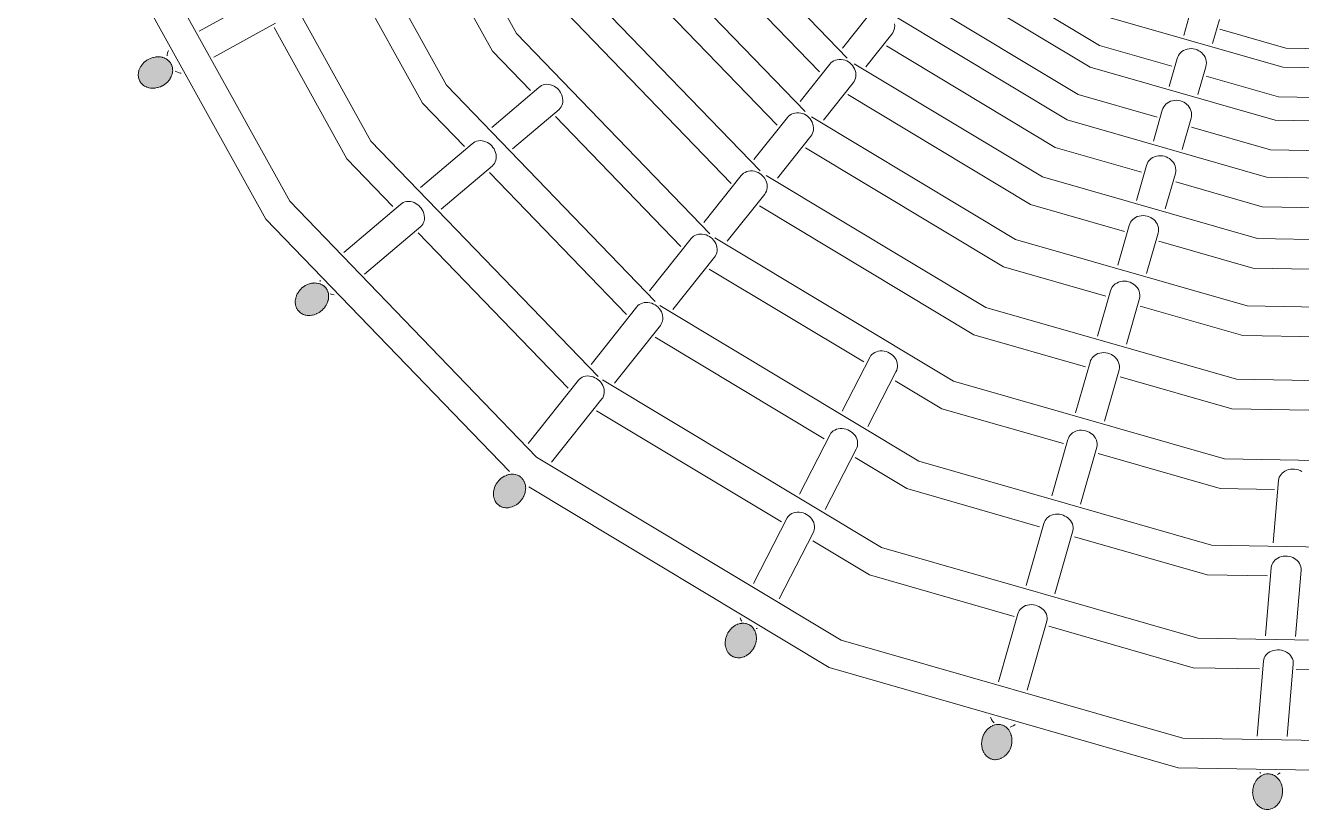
# Model space of a CAD drawing. Header units: millimetres. Extents: x -100577 to 287200, y -212120 to 238461.
# Drawn here: x 57379 to 58146, y 46513 to 46985 of the extents above; entities that cross this region are included whole.
import ezdxf

# ---------------------------------------------------------------- set-up
doc = ezdxf.new("R2010")
doc.units = ezdxf.units.MM
doc.layers.add('02_切断（家具）', color=8, linetype='Continuous', lineweight=18)
doc.layers.add('11_見えがかり（家具）', color=8, linetype='Continuous', lineweight=9)

msp = doc.modelspace()

# ---------------------------------------------------------------- hatches: boundary and pattern name
at = {"layer": '02_切断（家具）'}
for points in [[(57463.58, 46964.59), (57464.3, 46964.09), (57464.5, 46963.95), (57465.14, 46963.37), (57465.32, 46963.21), (57465.88, 46962.51), (57466.04, 46962.33), (57466.5, 46961.53), (57466.63, 46961.32), (57466.98, 46960.43), (57467.07, 46960.19), (57467.28, 46959.24), (57467.34, 46958.98), (57467.4, 46957.98), (57467.42, 46957.7), (57467.32, 46956.69), (57467.29, 46956.41), (57467.05, 46955.41), (57466.98, 46955.12), (57466.61, 46954.17), (57466.49, 46953.88), (57466.01, 46953), (57465.86, 46952.72), (57465.28, 46951.92), (57465.1, 46951.66), (57464.46, 46950.95), (57464.26, 46950.72), (57463.55, 46950.08), (57463.31, 46949.86), (57462.5, 46949.27), (57462.22, 46949.06), (57461.33, 46948.55), (57461.01, 46948.36), (57460.05, 46947.94), (57459.7, 46947.78), (57458.69, 46947.47), (57458.31, 46947.36), (57457.28, 46947.17), (57456.88, 46947.09), (57455.87, 46947.03), (57455.46, 46947.01), (57454.49, 46947.08), (57454.08, 46947.1), (57453.17, 46947.29), (57452.78, 46947.37), (57451.95, 46947.65), (57451.59, 46947.78), (57450.85, 46948.15), (57450.53, 46948.31), (57449.89, 46948.75), (57449.61, 46948.95), (57449.05, 46949.46), (57448.79, 46949.69), (57448.3, 46950.3), (57448.07, 46950.57), (57447.66, 46951.27), (57447.48, 46951.58), (57447.17, 46952.36), (57447.04, 46952.71), (57446.85, 46953.55), (57446.77, 46953.92), (57446.72, 46954.8), (57446.7, 46955.2), (57446.78, 46956.1), (57446.82, 46956.49), (57447.04, 46957.39), (57447.13, 46957.78), (57447.47, 46958.65), (57447.62, 46959.02), (57448.07, 46959.84), (57448.25, 46960.17), (57448.79, 46960.93), (57449.01, 46961.23), (57449.62, 46961.91), (57449.85, 46962.18), (57450.54, 46962.8), (57450.8, 46963.04), (57451.6, 46963.62), (57451.89, 46963.84), (57452.78, 46964.35), (57453.1, 46964.54), (57454.08, 46964.97), (57454.42, 46965.12), (57455.46, 46965.44), (57455.8, 46965.54), (57456.88, 46965.74), (57457.23, 46965.81), (57458.31, 46965.87), (57458.65, 46965.89), (57459.71, 46965.82), (57460.03, 46965.79), (57461.04, 46965.59), (57461.33, 46965.53), (57462.26, 46965.21), (57462.52, 46965.12), (57463.35, 46964.7)], [(57557.39, 46828.76), (57558.1, 46828.27), (57558.29, 46828.14), (57558.92, 46827.56), (57559.09, 46827.4), (57559.66, 46826.71), (57559.81, 46826.52), (57560.27, 46825.72), (57560.4, 46825.51), (57560.75, 46824.61), (57560.85, 46824.37), (57561.06, 46823.4), (57561.12, 46823.13), (57561.19, 46822.11), (57561.21, 46821.82), (57561.14, 46820.78), (57561.11, 46820.48), (57560.89, 46819.46), (57560.83, 46819.15), (57560.48, 46818.17), (57560.37, 46817.86), (57559.92, 46816.94), (57559.77, 46816.65), (57559.23, 46815.81), (57559.05, 46815.53), (57558.45, 46814.78), (57558.24, 46814.53), (57557.57, 46813.85), (57557.33, 46813.61), (57556.57, 46812.98), (57556.29, 46812.75), (57555.44, 46812.2), (57555.12, 46811.99), (57554.2, 46811.53), (57553.85, 46811.35), (57552.89, 46811), (57552.51, 46810.86), (57551.53, 46810.63), (57551.13, 46810.54), (57550.15, 46810.44), (57549.74, 46810.4), (57548.8, 46810.44), (57548.4, 46810.45), (57547.52, 46810.61), (57547.14, 46810.67), (57546.33, 46810.94), (57545.97, 46811.05), (57545.25, 46811.41), (57544.93, 46811.57), (57544.31, 46811.99), (57544.03, 46812.19), (57543.48, 46812.69), (57543.23, 46812.92), (57542.74, 46813.53), (57542.51, 46813.8), (57542.11, 46814.5), (57541.92, 46814.82), (57541.61, 46815.61), (57541.47, 46815.96), (57541.28, 46816.82), (57541.2, 46817.2), (57541.13, 46818.11), (57541.11, 46818.51), (57541.18, 46819.44), (57541.21, 46819.85), (57541.41, 46820.78), (57541.49, 46821.18), (57541.82, 46822.09), (57541.95, 46822.47), (57542.38, 46823.34), (57542.55, 46823.68), (57543.07, 46824.49), (57543.27, 46824.8), (57543.86, 46825.53), (57544.08, 46825.8), (57544.74, 46826.47), (57544.99, 46826.72), (57545.76, 46827.35), (57546.03, 46827.57), (57546.9, 46828.14), (57547.2, 46828.34), (57548.16, 46828.82), (57548.47, 46828.98), (57549.49, 46829.35), (57549.81, 46829.47), (57550.87, 46829.71), (57551.2, 46829.79), (57552.26, 46829.89), (57552.58, 46829.92), (57553.62, 46829.89), (57553.92, 46829.88), (57554.91, 46829.7), (57555.19, 46829.65), (57556.1, 46829.36), (57556.35, 46829.27), (57557.17, 46828.87)], [(57675.84, 46713.88), (57676.54, 46713.4), (57676.73, 46713.26), (57677.36, 46712.69), (57677.53, 46712.53), (57678.1, 46711.83), (57678.25, 46711.64), (57678.73, 46710.83), (57678.86, 46710.61), (57679.22, 46709.7), (57679.32, 46709.45), (57679.56, 46708.46), (57679.63, 46708.18), (57679.73, 46707.14), (57679.76, 46706.84), (57679.71, 46705.78), (57679.7, 46705.46), (57679.52, 46704.41), (57679.46, 46704.08), (57679.15, 46703.07), (57679.06, 46702.74), (57678.65, 46701.79), (57678.51, 46701.47), (57678.01, 46700.6), (57677.84, 46700.31), (57677.29, 46699.53), (57677.09, 46699.25), (57676.46, 46698.54), (57676.23, 46698.28), (57675.51, 46697.62), (57675.24, 46697.37), (57674.44, 46696.78), (57674.13, 46696.55), (57673.26, 46696.05), (57672.92, 46695.86), (57672, 46695.47), (57671.63, 46695.31), (57670.69, 46695.06), (57670.3, 46694.95), (57669.36, 46694.82), (57668.96, 46694.77), (57668.05, 46694.78), (57667.66, 46694.78), (57666.8, 46694.91), (57666.42, 46694.97), (57665.63, 46695.22), (57665.28, 46695.33), (57664.57, 46695.68), (57664.25, 46695.83), (57663.64, 46696.26), (57663.36, 46696.45), (57662.81, 46696.95), (57662.56, 46697.18), (57662.06, 46697.79), (57661.84, 46698.07), (57661.42, 46698.78), (57661.23, 46699.1), (57660.91, 46699.9), (57660.77, 46700.26), (57660.55, 46701.14), (57660.46, 46701.53), (57660.37, 46702.47), (57660.34, 46702.87), (57660.38, 46703.85), (57660.39, 46704.25), (57660.56, 46705.23), (57660.63, 46705.63), (57660.92, 46706.59), (57661.03, 46706.97), (57661.43, 46707.89), (57661.58, 46708.24), (57662.07, 46709.09), (57662.25, 46709.41), (57662.8, 46710.18), (57663, 46710.46), (57663.64, 46711.18), (57663.86, 46711.43), (57664.6, 46712.11), (57664.85, 46712.34), (57665.69, 46712.96), (57665.96, 46713.16), (57666.88, 46713.69), (57667.17, 46713.85), (57668.16, 46714.27), (57668.46, 46714.4), (57669.49, 46714.68), (57669.79, 46714.76), (57670.83, 46714.9), (57671.13, 46714.94), (57672.15, 46714.93), (57672.44, 46714.93), (57673.4, 46714.78), (57673.67, 46714.74), (57674.57, 46714.45), (57674.81, 46714.38), (57675.62, 46713.98)], [(57814.41, 46624.32), (57815.12, 46623.83), (57815.31, 46623.7), (57815.94, 46623.12), (57816.12, 46622.96), (57816.69, 46622.26), (57816.85, 46622.06), (57817.35, 46621.24), (57817.48, 46621.01), (57817.87, 46620.09), (57817.99, 46619.83), (57818.26, 46618.83), (57818.33, 46618.53), (57818.47, 46617.48), (57818.51, 46617.16), (57818.51, 46616.08), (57818.51, 46615.74), (57818.38, 46614.66), (57818.34, 46614.32), (57818.08, 46613.28), (57818, 46612.94), (57817.64, 46611.96), (57817.52, 46611.63), (57817.07, 46610.73), (57816.92, 46610.41), (57816.41, 46609.62), (57816.23, 46609.32), (57815.65, 46608.59), (57815.43, 46608.31), (57814.77, 46607.62), (57814.51, 46607.36), (57813.76, 46606.74), (57813.46, 46606.5), (57812.64, 46605.98), (57812.3, 46605.76), (57811.44, 46605.36), (57811.07, 46605.19), (57810.18, 46604.91), (57809.79, 46604.79), (57808.89, 46604.64), (57808.5, 46604.58), (57807.62, 46604.58), (57807.23, 46604.57), (57806.39, 46604.7), (57806.01, 46604.75), (57805.24, 46604.99), (57804.89, 46605.1), (57804.19, 46605.44), (57803.87, 46605.6), (57803.25, 46606.02), (57802.97, 46606.21), (57802.42, 46606.72), (57802.17, 46606.95), (57801.66, 46607.57), (57801.43, 46607.85), (57800.99, 46608.58), (57800.8, 46608.9), (57800.45, 46609.73), (57800.3, 46610.08), (57800.05, 46610.99), (57799.95, 46611.38), (57799.82, 46612.35), (57799.77, 46612.76), (57799.77, 46613.77), (57799.77, 46614.17), (57799.9, 46615.2), (57799.95, 46615.59), (57800.19, 46616.6), (57800.29, 46616.98), (57800.64, 46617.93), (57800.77, 46618.29), (57801.21, 46619.18), (57801.37, 46619.5), (57801.88, 46620.31), (57802.06, 46620.59), (57802.65, 46621.35), (57802.85, 46621.6), (57803.55, 46622.32), (57803.78, 46622.55), (57804.58, 46623.21), (57804.83, 46623.41), (57805.71, 46623.98), (57805.98, 46624.15), (57806.93, 46624.59), (57807.21, 46624.73), (57808.21, 46625.03), (57808.49, 46625.12), (57809.5, 46625.28), (57809.79, 46625.33), (57810.78, 46625.34), (57811.06, 46625.34), (57812.01, 46625.2), (57812.27, 46625.16), (57813.15, 46624.89), (57813.39, 46624.81), (57814.19, 46624.42)], [(57967.83, 46563.49), (57968.54, 46563), (57968.74, 46562.87), (57969.38, 46562.28), (57969.56, 46562.11), (57970.16, 46561.4), (57970.33, 46561.2), (57970.84, 46560.37), (57970.99, 46560.13), (57971.42, 46559.2), (57971.54, 46558.92), (57971.85, 46557.91), (57971.94, 46557.6), (57972.12, 46556.53), (57972.18, 46556.19), (57972.23, 46555.1), (57972.25, 46554.75), (57972.17, 46553.66), (57972.14, 46553.3), (57971.94, 46552.25), (57971.87, 46551.89), (57971.57, 46550.9), (57971.46, 46550.55), (57971.08, 46549.65), (57970.93, 46549.31), (57970.48, 46548.5), (57970.31, 46548.19), (57969.78, 46547.45), (57969.58, 46547.16), (57968.96, 46546.46), (57968.71, 46546.18), (57968.02, 46545.56), (57967.73, 46545.3), (57966.96, 46544.77), (57966.63, 46544.55), (57965.81, 46544.13), (57965.45, 46543.96), (57964.59, 46543.67), (57964.21, 46543.54), (57963.34, 46543.4), (57962.96, 46543.33), (57962.1, 46543.32), (57961.71, 46543.32), (57960.89, 46543.44), (57960.52, 46543.49), (57959.75, 46543.74), (57959.4, 46543.85), (57958.7, 46544.19), (57958.38, 46544.35), (57957.75, 46544.78), (57957.47, 46544.98), (57956.9, 46545.5), (57956.64, 46545.73), (57956.11, 46546.37), (57955.88, 46546.64), (57955.42, 46547.39), (57955.21, 46547.71), (57954.83, 46548.56), (57954.67, 46548.92), (57954.38, 46549.86), (57954.27, 46550.24), (57954.1, 46551.25), (57954.03, 46551.65), (57953.98, 46552.69), (57953.96, 46553.09), (57954.04, 46554.15), (57954.07, 46554.54), (57954.26, 46555.58), (57954.33, 46555.95), (57954.64, 46556.95), (57954.74, 46557.29), (57955.14, 46558.22), (57955.28, 46558.53), (57955.75, 46559.37), (57955.9, 46559.65), (57956.45, 46560.43), (57956.63, 46560.68), (57957.29, 46561.43), (57957.49, 46561.66), (57958.25, 46562.34), (57958.48, 46562.54), (57959.33, 46563.12), (57959.58, 46563.29), (57960.49, 46563.75), (57960.76, 46563.89), (57961.72, 46564.21), (57961.99, 46564.3), (57962.98, 46564.46), (57963.25, 46564.51), (57964.23, 46564.52), (57964.5, 46564.52), (57965.44, 46564.38), (57965.69, 46564.35), (57966.57, 46564.07), (57966.81, 46563.99), (57967.61, 46563.6)], [(58130.24, 46533.72), (58130.97, 46533.21), (58131.17, 46533.07), (58131.83, 46532.47), (58132.02, 46532.3), (58132.64, 46531.58), (58132.82, 46531.37), (58133.37, 46530.53), (58133.53, 46530.28), (58133.99, 46529.34), (58134.13, 46529.05), (58134.48, 46528.03), (58134.59, 46527.71), (58134.81, 46526.64), (58134.89, 46526.29), (58134.99, 46525.19), (58135.02, 46524.82), (58134.99, 46523.74), (58134.98, 46523.36), (58134.84, 46522.31), (58134.79, 46521.93), (58134.54, 46520.95), (58134.44, 46520.58), (58134.11, 46519.69), (58133.97, 46519.34), (58133.57, 46518.53), (58133.41, 46518.21), (58132.93, 46517.48), (58132.73, 46517.18), (58132.16, 46516.49), (58131.93, 46516.2), (58131.27, 46515.58), (58130.99, 46515.32), (58130.26, 46514.8), (58129.94, 46514.57), (58129.15, 46514.17), (58128.8, 46513.99), (58127.97, 46513.71), (58127.6, 46513.59), (58126.75, 46513.45), (58126.36, 46513.38), (58125.52, 46513.39), (58125.13, 46513.39), (58124.31, 46513.52), (58123.94, 46513.58), (58123.17, 46513.84), (58122.82, 46513.95), (58122.1, 46514.31), (58121.79, 46514.47), (58121.14, 46514.92), (58120.86, 46515.11), (58120.26, 46515.65), (58120.01, 46515.89), (58119.45, 46516.54), (58119.21, 46516.82), (58118.71, 46517.59), (58118.5, 46517.91), (58118.08, 46518.78), (58117.9, 46519.14), (58117.57, 46520.1), (58117.44, 46520.48), (58117.23, 46521.51), (58117.14, 46521.9), (58117.04, 46522.97), (58117.01, 46523.37), (58117.04, 46524.44), (58117.05, 46524.83), (58117.19, 46525.89), (58117.24, 46526.26), (58117.5, 46527.27), (58117.59, 46527.6), (58117.94, 46528.54), (58118.06, 46528.85), (58118.49, 46529.7), (58118.62, 46529.97), (58119.14, 46530.77), (58119.3, 46531.01), (58119.92, 46531.76), (58120.11, 46531.99), (58120.83, 46532.67), (58121.04, 46532.87), (58121.86, 46533.45), (58122.09, 46533.61), (58122.98, 46534.07), (58123.23, 46534.2), (58124.17, 46534.52), (58124.43, 46534.6), (58125.4, 46534.76), (58125.67, 46534.8), (58126.64, 46534.8), (58126.9, 46534.8), (58127.83, 46534.65), (58128.09, 46534.61), (58128.97, 46534.32), (58129.21, 46534.24), (58130.02, 46533.83)]]:
    msp.add_hatch(color=8, dxfattribs=at).paths.add_polyline_path(points)

# ---------------------------------------------------------------- linework, layer by layer
for points in [[(57463.58, 46964.59), (57464.3, 46964.09), (57464.5, 46963.95), (57465.14, 46963.37), (57465.32, 46963.21), (57465.88, 46962.51), (57466.04, 46962.33), (57466.5, 46961.53), (57466.63, 46961.32), (57466.98, 46960.43), (57467.07, 46960.19), (57467.28, 46959.24), (57467.34, 46958.98), (57467.4, 46957.98), (57467.42, 46957.7), (57467.32, 46956.69), (57467.29, 46956.41), (57467.05, 46955.41), (57466.98, 46955.12), (57466.61, 46954.17), (57466.49, 46953.88), (57466.01, 46953), (57465.86, 46952.72), (57465.28, 46951.92), (57465.1, 46951.66), (57464.46, 46950.95), (57464.26, 46950.72), (57463.55, 46950.08), (57463.31, 46949.86), (57462.5, 46949.27), (57462.22, 46949.06), (57461.33, 46948.55), (57461.01, 46948.36), (57460.05, 46947.94), (57459.7, 46947.78), (57458.69, 46947.47), (57458.31, 46947.36), (57457.28, 46947.17), (57456.88, 46947.09), (57455.87, 46947.03), (57455.46, 46947.01), (57454.49, 46947.08), (57454.08, 46947.1), (57453.17, 46947.29), (57452.78, 46947.37), (57451.95, 46947.65), (57451.59, 46947.78), (57450.85, 46948.15), (57450.53, 46948.31), (57449.89, 46948.75), (57449.61, 46948.95), (57449.05, 46949.46), (57448.79, 46949.69), (57448.3, 46950.3), (57448.07, 46950.57), (57447.66, 46951.27), (57447.48, 46951.58), (57447.17, 46952.36), (57447.04, 46952.71), (57446.85, 46953.55), (57446.77, 46953.92), (57446.72, 46954.8), (57446.7, 46955.2), (57446.78, 46956.1), (57446.82, 46956.49), (57447.04, 46957.39), (57447.13, 46957.78), (57447.47, 46958.65), (57447.62, 46959.02), (57448.07, 46959.84), (57448.25, 46960.17), (57448.79, 46960.93), (57449.01, 46961.23), (57449.62, 46961.91), (57449.85, 46962.18), (57450.54, 46962.8), (57450.8, 46963.04), (57451.6, 46963.62), (57451.89, 46963.84), (57452.78, 46964.35), (57453.1, 46964.54), (57454.08, 46964.97), (57454.42, 46965.12), (57455.46, 46965.44), (57455.8, 46965.54), (57456.88, 46965.74), (57457.23, 46965.81), (57458.31, 46965.87), (57458.65, 46965.89), (57459.71, 46965.82), (57460.03, 46965.79), (57461.04, 46965.59), (57461.33, 46965.53), (57462.26, 46965.21), (57462.52, 46965.12), (57463.35, 46964.7), (57463.58, 46964.59)], [(57557.39, 46828.76), (57558.1, 46828.27), (57558.29, 46828.14), (57558.92, 46827.56), (57559.09, 46827.4), (57559.66, 46826.71), (57559.81, 46826.52), (57560.27, 46825.72), (57560.4, 46825.51), (57560.75, 46824.61), (57560.85, 46824.37), (57561.06, 46823.4), (57561.12, 46823.13), (57561.19, 46822.11), (57561.21, 46821.82), (57561.14, 46820.78), (57561.11, 46820.48), (57560.89, 46819.46), (57560.83, 46819.15), (57560.48, 46818.17), (57560.37, 46817.86), (57559.92, 46816.94), (57559.77, 46816.65), (57559.23, 46815.81), (57559.05, 46815.53), (57558.45, 46814.78), (57558.24, 46814.53), (57557.57, 46813.85), (57557.33, 46813.61), (57556.57, 46812.98), (57556.29, 46812.75), (57555.44, 46812.2), (57555.12, 46811.99), (57554.2, 46811.53), (57553.85, 46811.35), (57552.89, 46811), (57552.51, 46810.86), (57551.53, 46810.63), (57551.13, 46810.54), (57550.15, 46810.44), (57549.74, 46810.4), (57548.8, 46810.44), (57548.4, 46810.45), (57547.52, 46810.61), (57547.14, 46810.67), (57546.33, 46810.94), (57545.97, 46811.05), (57545.25, 46811.41), (57544.93, 46811.57), (57544.31, 46811.99), (57544.03, 46812.19), (57543.48, 46812.69), (57543.23, 46812.92), (57542.74, 46813.53), (57542.51, 46813.8), (57542.11, 46814.5), (57541.92, 46814.82), (57541.61, 46815.61), (57541.47, 46815.96), (57541.28, 46816.82), (57541.2, 46817.2), (57541.13, 46818.11), (57541.11, 46818.51), (57541.18, 46819.44), (57541.21, 46819.85), (57541.41, 46820.78), (57541.49, 46821.18), (57541.82, 46822.09), (57541.95, 46822.47), (57542.38, 46823.34), (57542.55, 46823.68), (57543.07, 46824.49), (57543.27, 46824.8), (57543.86, 46825.53), (57544.08, 46825.8), (57544.74, 46826.47), (57544.99, 46826.72), (57545.76, 46827.35), (57546.03, 46827.57), (57546.9, 46828.14), (57547.2, 46828.34), (57548.16, 46828.82), (57548.47, 46828.98), (57549.49, 46829.35), (57549.81, 46829.47), (57550.87, 46829.71), (57551.2, 46829.79), (57552.26, 46829.89), (57552.58, 46829.92), (57553.62, 46829.89), (57553.92, 46829.88), (57554.91, 46829.7), (57555.19, 46829.65), (57556.1, 46829.36), (57556.35, 46829.27), (57557.17, 46828.87), (57557.39, 46828.76)], [(57675.84, 46713.88), (57676.54, 46713.4), (57676.73, 46713.26), (57677.36, 46712.69), (57677.53, 46712.53), (57678.1, 46711.83), (57678.25, 46711.64), (57678.73, 46710.83), (57678.86, 46710.61), (57679.22, 46709.7), (57679.32, 46709.45), (57679.56, 46708.46), (57679.63, 46708.18), (57679.73, 46707.14), (57679.76, 46706.84), (57679.71, 46705.78), (57679.7, 46705.46), (57679.52, 46704.41), (57679.46, 46704.08), (57679.15, 46703.07), (57679.06, 46702.74), (57678.65, 46701.79), (57678.51, 46701.47), (57678.01, 46700.6), (57677.84, 46700.31), (57677.29, 46699.53), (57677.09, 46699.25), (57676.46, 46698.54), (57676.23, 46698.28), (57675.51, 46697.62), (57675.24, 46697.37), (57674.44, 46696.78), (57674.13, 46696.55), (57673.26, 46696.05), (57672.92, 46695.86), (57672, 46695.47), (57671.63, 46695.31), (57670.69, 46695.06), (57670.3, 46694.95), (57669.36, 46694.82), (57668.96, 46694.77), (57668.05, 46694.78), (57667.66, 46694.78), (57666.8, 46694.91), (57666.42, 46694.97), (57665.63, 46695.22), (57665.28, 46695.33), (57664.57, 46695.68), (57664.25, 46695.83), (57663.64, 46696.26), (57663.36, 46696.45), (57662.81, 46696.95), (57662.56, 46697.18), (57662.06, 46697.79), (57661.84, 46698.07), (57661.42, 46698.78), (57661.23, 46699.1), (57660.91, 46699.9), (57660.77, 46700.26), (57660.55, 46701.14), (57660.46, 46701.53), (57660.37, 46702.47), (57660.34, 46702.87), (57660.38, 46703.85), (57660.39, 46704.25), (57660.56, 46705.23), (57660.63, 46705.63), (57660.92, 46706.59), (57661.03, 46706.97), (57661.43, 46707.89), (57661.58, 46708.24), (57662.07, 46709.09), (57662.25, 46709.41), (57662.8, 46710.18), (57663, 46710.46), (57663.64, 46711.18), (57663.86, 46711.43), (57664.6, 46712.11), (57664.85, 46712.34), (57665.69, 46712.96), (57665.96, 46713.16), (57666.88, 46713.69), (57667.17, 46713.85), (57668.16, 46714.27), (57668.46, 46714.4), (57669.49, 46714.68), (57669.79, 46714.76), (57670.83, 46714.9), (57671.13, 46714.94), (57672.15, 46714.93), (57672.44, 46714.93), (57673.4, 46714.78), (57673.67, 46714.74), (57674.57, 46714.45), (57674.81, 46714.38), (57675.62, 46713.98), (57675.84, 46713.88)], [(57814.41, 46624.32), (57815.12, 46623.83), (57815.31, 46623.7), (57815.94, 46623.12), (57816.12, 46622.96), (57816.69, 46622.26), (57816.85, 46622.06), (57817.35, 46621.24), (57817.48, 46621.01), (57817.87, 46620.09), (57817.99, 46619.83), (57818.26, 46618.83), (57818.33, 46618.53), (57818.47, 46617.48), (57818.51, 46617.16), (57818.51, 46616.08), (57818.51, 46615.74), (57818.38, 46614.66), (57818.34, 46614.32), (57818.08, 46613.28), (57818, 46612.94), (57817.64, 46611.96), (57817.52, 46611.63), (57817.07, 46610.73), (57816.92, 46610.41), (57816.41, 46609.62), (57816.23, 46609.32), (57815.65, 46608.59), (57815.43, 46608.31), (57814.77, 46607.62), (57814.51, 46607.36), (57813.76, 46606.74), (57813.46, 46606.5), (57812.64, 46605.98), (57812.3, 46605.76), (57811.44, 46605.36), (57811.07, 46605.19), (57810.18, 46604.91), (57809.79, 46604.79), (57808.89, 46604.64), (57808.5, 46604.58), (57807.62, 46604.58), (57807.23, 46604.57), (57806.39, 46604.7), (57806.01, 46604.75), (57805.24, 46604.99), (57804.89, 46605.1), (57804.19, 46605.44), (57803.87, 46605.6), (57803.25, 46606.02), (57802.97, 46606.21), (57802.42, 46606.72), (57802.17, 46606.95), (57801.66, 46607.57), (57801.43, 46607.85), (57800.99, 46608.58), (57800.8, 46608.9), (57800.45, 46609.73), (57800.3, 46610.08), (57800.05, 46610.99), (57799.95, 46611.38), (57799.82, 46612.35), (57799.77, 46612.76), (57799.77, 46613.77), (57799.77, 46614.17), (57799.9, 46615.2), (57799.95, 46615.59), (57800.19, 46616.6), (57800.29, 46616.98), (57800.64, 46617.93), (57800.77, 46618.29), (57801.21, 46619.18), (57801.37, 46619.5), (57801.88, 46620.31), (57802.06, 46620.59), (57802.65, 46621.35), (57802.85, 46621.6), (57803.55, 46622.32), (57803.78, 46622.55), (57804.58, 46623.21), (57804.83, 46623.41), (57805.71, 46623.98), (57805.98, 46624.15), (57806.93, 46624.59), (57807.21, 46624.73), (57808.21, 46625.03), (57808.49, 46625.12), (57809.5, 46625.28), (57809.79, 46625.33), (57810.78, 46625.34), (57811.06, 46625.34), (57812.01, 46625.2), (57812.27, 46625.16), (57813.15, 46624.89), (57813.39, 46624.81), (57814.19, 46624.42), (57814.41, 46624.32)], [(57967.83, 46563.49), (57968.54, 46563), (57968.74, 46562.87), (57969.38, 46562.28), (57969.56, 46562.11), (57970.16, 46561.4), (57970.33, 46561.2), (57970.84, 46560.37), (57970.99, 46560.13), (57971.42, 46559.2), (57971.54, 46558.92), (57971.85, 46557.91), (57971.94, 46557.6), (57972.12, 46556.53), (57972.18, 46556.19), (57972.23, 46555.1), (57972.25, 46554.75), (57972.17, 46553.66), (57972.14, 46553.3), (57971.94, 46552.25), (57971.87, 46551.89), (57971.57, 46550.9), (57971.46, 46550.55), (57971.08, 46549.65), (57970.93, 46549.31), (57970.48, 46548.5), (57970.31, 46548.19), (57969.78, 46547.45), (57969.58, 46547.16), (57968.96, 46546.46), (57968.71, 46546.18), (57968.02, 46545.56), (57967.73, 46545.3), (57966.96, 46544.77), (57966.63, 46544.55), (57965.81, 46544.13), (57965.45, 46543.96), (57964.59, 46543.67), (57964.21, 46543.54), (57963.34, 46543.4), (57962.96, 46543.33), (57962.1, 46543.32), (57961.71, 46543.32), (57960.89, 46543.44), (57960.52, 46543.49), (57959.75, 46543.74), (57959.4, 46543.85), (57958.7, 46544.19), (57958.38, 46544.35), (57957.75, 46544.78), (57957.47, 46544.98), (57956.9, 46545.5), (57956.64, 46545.73), (57956.11, 46546.37), (57955.88, 46546.64), (57955.42, 46547.39), (57955.21, 46547.71), (57954.83, 46548.56), (57954.67, 46548.92), (57954.38, 46549.86), (57954.27, 46550.24), (57954.1, 46551.25), (57954.03, 46551.65), (57953.98, 46552.69), (57953.96, 46553.09), (57954.04, 46554.15), (57954.07, 46554.54), (57954.26, 46555.58), (57954.33, 46555.95), (57954.64, 46556.95), (57954.74, 46557.29), (57955.14, 46558.22), (57955.28, 46558.53), (57955.75, 46559.37), (57955.9, 46559.65), (57956.45, 46560.43), (57956.63, 46560.68), (57957.29, 46561.43), (57957.49, 46561.66), (57958.25, 46562.34), (57958.48, 46562.54), (57959.33, 46563.12), (57959.58, 46563.29), (57960.49, 46563.75), (57960.76, 46563.89), (57961.72, 46564.21), (57961.99, 46564.3), (57962.98, 46564.46), (57963.25, 46564.51), (57964.23, 46564.52), (57964.5, 46564.52), (57965.44, 46564.38), (57965.69, 46564.35), (57966.57, 46564.07), (57966.81, 46563.99), (57967.61, 46563.6), (57967.83, 46563.49)], [(58130.24, 46533.72), (58130.97, 46533.21), (58131.17, 46533.07), (58131.83, 46532.47), (58132.02, 46532.3), (58132.64, 46531.58), (58132.82, 46531.37), (58133.37, 46530.53), (58133.53, 46530.28), (58133.99, 46529.34), (58134.13, 46529.05), (58134.48, 46528.03), (58134.59, 46527.71), (58134.81, 46526.64), (58134.89, 46526.29), (58134.99, 46525.19), (58135.02, 46524.82), (58134.99, 46523.74), (58134.98, 46523.36), (58134.84, 46522.31), (58134.79, 46521.93), (58134.54, 46520.95), (58134.44, 46520.58), (58134.11, 46519.69), (58133.97, 46519.34), (58133.57, 46518.53), (58133.41, 46518.21), (58132.93, 46517.48), (58132.73, 46517.18), (58132.16, 46516.49), (58131.93, 46516.2), (58131.27, 46515.58), (58130.99, 46515.32), (58130.26, 46514.8), (58129.94, 46514.57), (58129.15, 46514.17), (58128.8, 46513.99), (58127.97, 46513.71), (58127.6, 46513.59), (58126.75, 46513.45), (58126.36, 46513.38), (58125.52, 46513.39), (58125.13, 46513.39), (58124.31, 46513.52), (58123.94, 46513.58), (58123.17, 46513.84), (58122.82, 46513.95), (58122.1, 46514.31), (58121.79, 46514.47), (58121.14, 46514.92), (58120.86, 46515.11), (58120.26, 46515.65), (58120.01, 46515.89), (58119.45, 46516.54), (58119.21, 46516.82), (58118.71, 46517.59), (58118.5, 46517.91), (58118.08, 46518.78), (58117.9, 46519.14), (58117.57, 46520.1), (58117.44, 46520.48), (58117.23, 46521.51), (58117.14, 46521.9), (58117.04, 46522.97), (58117.01, 46523.37), (58117.04, 46524.44), (58117.05, 46524.83), (58117.19, 46525.89), (58117.24, 46526.26), (58117.5, 46527.27), (58117.59, 46527.6), (58117.94, 46528.54), (58118.06, 46528.85), (58118.49, 46529.7), (58118.62, 46529.97), (58119.14, 46530.77), (58119.3, 46531.01), (58119.92, 46531.76), (58120.11, 46531.99), (58120.83, 46532.67), (58121.04, 46532.87), (58121.86, 46533.45), (58122.09, 46533.61), (58122.98, 46534.07), (58123.23, 46534.2), (58124.17, 46534.52), (58124.43, 46534.6), (58125.4, 46534.76), (58125.67, 46534.8), (58126.64, 46534.8), (58126.9, 46534.8), (58127.83, 46534.65), (58128.09, 46534.61), (58128.97, 46534.32), (58129.21, 46534.24), (58130.02, 46533.83), (58130.24, 46533.72)]]:
    msp.add_lwpolyline(points, dxfattribs=at)
at = {"layer": '11_見えがかり（家具）'}
for points in [[(57386.24, 47487.06), (57382.51, 47273.36), (57434.21, 47065.97), (57537.83, 46879.04), (57686.3, 46725.29), (57869.51, 46615.22), (58074.96, 46556.3), (58288.66, 46552.57), (58496.04, 46604.28), (58682.97, 46707.9), (58836.72, 46856.37), (58946.8, 47039.57), (59005.71, 47245.02), (59009.44, 47458.72), (58957.74, 47666.11), (58854.12, 47853.04), (58705.65, 48006.78)], [(57643.98, 47301.31), (57678.65, 47162.26), (57749.02, 47035.31), (57847.85, 46932.98)], [(57684.71, 47305.67), (57716.72, 47177.26), (57781.91, 47059.65), (57873.21, 46965.11)], [(57599.85, 47295.54), (57637.15, 47145.91), (57713.17, 47008.78), (57820.81, 46897.31)], [(57499.7, 47283.99), (57543.33, 47108.96), (57632.11, 46948.8), (57757.66, 46818.79)], [(57551.67, 47290.25), (57592.08, 47128.16), (57674.23, 46979.97), (57790.57, 46859.5)], [(57443.53, 47277.68), (57490.76, 47088.25), (57586.69, 46915.19), (57723.39, 46773.63)], [(57523.36, 46868.33), (57417.47, 47059.38), (57366.43, 47264.07)], [(57856.44, 46956.78), (57767.45, 47048.94)], [(57943.16, 47042.64), (58032.12, 46989.19), (58135.24, 46959.62), (58239.14, 46957.81)], [(57659.76, 46969.26), (57622.78, 47035.97)], [(57830.97, 46924.76), (57734.55, 47024.6)], [(58068.36, 46960.23), (58024.94, 46972.68), (57938.33, 47024.72)], [(57922.86, 47017.59), (58019.28, 46959.66), (58130.48, 46927.77), (58242.99, 46925.81)], [(57617.64, 46938.09), (57577.35, 47010.78)], [(57483.41, 46981.34), (57521.08, 47002.22)], [(58059.56, 46929.54), (58012.1, 46943.15), (57918.27, 46999.53)], [(57803.32, 46889.74), (57698.7, 46998.07)], [(58075.58, 46978.81), (58079.71, 46993.24), (58080.09, 46994.28)], [(57529.28, 46986.2), (57492.13, 46965.61)], [(57870.27, 46971.03), (57885.94, 46990.73)], [(57901.58, 46985.72), (57901.69, 46984.54), (57901.63, 46983.39), (57901.42, 46982.29), (57901.07, 46981.27), (57900.59, 46980.34), (57900.03, 46979.53), (57884.36, 46959.83)], [(57901.33, 46990.53), (58005.49, 46927.94), (58125.36, 46893.57), (58246.88, 46891.45)], [(58097.03, 46988.34), (58092.88, 46973.85)], [(57572.22, 46904.48), (57528.43, 46983.48)], [(58230.43, 46969.42), (58136.94, 46971.05), (58097.22, 46982.44)], [(57464.08, 46966.44), (57464.13, 46967.17), (57464.35, 46968.27), (57464.7, 46969.27), (57464.91, 46969.67)], [(57682.58, 46945.63), (57659.76, 46969.26)], [(58050.12, 46896.58), (57998.31, 46911.44), (57896.74, 46972.47)], [(58071.92, 46965.82), (58072.41, 46966.76), (58072.99, 46967.6), (58073.68, 46968.36), (58074.5, 46969.06), (58075.44, 46969.68), (58076.5, 46970.18), (58077.64, 46970.55), (58078.85, 46970.77), (58080.08, 46970.82), (58081.3, 46970.72), (58082.47, 46970.47), (58083.58, 46970.09), (58084.6, 46969.59), (58085.51, 46969.01), (58086.34, 46968.34), (58087.11, 46967.54), (58087.8, 46966.62), (58088.37, 46965.61), (58088.8, 46964.52), (58089.08, 46963.37), (58089.18, 46962.21), (58089.12, 46961.06), (58088.9, 46959.96), (58084.08, 46943.16)], [(57844.8, 46939.01), (57862.68, 46961.48), (57863.34, 46962.21), (57864.12, 46962.86), (57865.03, 46963.43), (57866.05, 46963.88), (57867.15, 46964.18), (57868.31, 46964.34), (57869.5, 46964.33), (57870.69, 46964.16), (57871.83, 46963.85), (57872.9, 46963.41), (57873.89, 46962.86), (57874.78, 46962.24), (57875.59, 46961.52), (57876.34, 46960.68), (57877.01, 46959.73), (57877.57, 46958.68), (57878, 46957.57), (57878.28, 46956.41), (57878.39, 46955.25), (57878.34, 46954.1), (57878.13, 46953.01), (57877.78, 46952), (57877.32, 46951.08), (57876.76, 46950.28), (57858.89, 46927.8)], [(57877.3, 46961.74), (57990.58, 46893.67), (58119.84, 46856.61), (58250.46, 46854.33)], [(58066.78, 46948.12), (58071.56, 46964.79), (58071.92, 46965.82)], [(57472.43, 46956.1), (57471.97, 46956.14), (57470.89, 46956.39), (57469.84, 46956.79), (57468.87, 46957.31)], [(58233.69, 46940.05), (58132.58, 46941.82), (58089.11, 46954.28)], [(57659.32, 46923.5), (57687.62, 46947.46), (57688.38, 46948.09), (57689.25, 46948.61), (57690.24, 46949.02), (57691.3, 46949.28), (57692.42, 46949.39), (57693.56, 46949.33), (57694.7, 46949.11), (57695.8, 46948.75), (57696.83, 46948.27), (57697.78, 46947.68), (57698.63, 46947.01), (57699.4, 46946.26), (57700.12, 46945.39), (57700.77, 46944.41), (57701.3, 46943.34), (57701.71, 46942.2), (57701.96, 46941.03), (57702.07, 46939.86), (57702.01, 46938.72), (57701.81, 46937.63), (57701.47, 46936.63), (57701.02, 46935.73), (57700.48, 46934.95), (57699.84, 46934.25), (57671.83, 46910.55)], [(57642.86, 46911.98), (57617.64, 46938.09)], [(58039.91, 46860.96), (57983.41, 46877.16), (57873.46, 46943.22)], [(58057.33, 46915.16), (58062.67, 46933.81), (58063.03, 46934.83), (58063.51, 46935.76), (58064.09, 46936.59), (58064.77, 46937.34), (58065.58, 46938.04)], [(58065.58, 46938.04), (58066.52, 46938.65), (58067.57, 46939.14), (58068.71, 46939.51), (58069.91, 46939.72), (58071.14, 46939.78), (58072.36, 46939.68), (58073.54, 46939.43), (58074.65, 46939.06), (58075.67, 46938.57), (58076.58, 46937.99), (58077.42, 46937.32), (58078.19, 46936.53), (58078.89, 46935.63), (58079.46, 46934.62), (58079.9, 46933.54), (58080.18, 46932.41), (58080.3, 46931.26), (58080.24, 46930.12), (58080.03, 46929.03), (58074.63, 46910.2)], [(57817.03, 46904.1), (57837.2, 46929.46), (57837.86, 46930.17), (57838.64, 46930.82), (57839.54, 46931.38), (57840.55, 46931.82), (57841.64, 46932.11), (57842.8, 46932.26), (57843.98, 46932.25), (57845.16, 46932.08), (57846.3, 46931.76), (57847.37, 46931.32), (57848.36, 46930.77), (57849.24, 46930.14), (57850.05, 46929.42), (57850.81, 46928.58), (57851.49, 46927.63), (57852.05, 46926.6), (57852.48, 46925.49), (57852.76, 46924.34), (57852.88, 46923.18), (57852.83, 46922.04), (57852.64, 46920.96), (57852.3, 46919.96), (57851.84, 46919.05), (57851.29, 46918.25), (57831.12, 46892.9)], [(57773.05, 46851.94), (57697.71, 46929.96)], [(57851.62, 46929.83), (57974.27, 46856.14), (58113.79, 46816.14), (58255.67, 46813.66)], [(58237.36, 46908.06), (58127.82, 46909.97), (58080.29, 46923.6)], [(57616.47, 46887.23), (57647.64, 46913.62), (57648.4, 46914.24), (57649.26, 46914.75), (57650.24, 46915.15), (57651.29, 46915.4), (57652.4, 46915.5), (57653.54, 46915.43), (57654.67, 46915.21), (57655.76, 46914.84), (57656.79, 46914.35), (57657.73, 46913.75), (57658.58, 46913.08), (57659.35, 46912.33), (57660.07, 46911.45), (57660.71, 46910.48), (57661.25, 46909.41), (57661.65, 46908.28), (57661.92, 46907.11), (57662.02, 46905.94), (57661.97, 46904.81), (57661.77, 46903.73), (57661.44, 46902.74), (57661, 46901.85), (57660.46, 46901.07), (57659.83, 46900.38), (57628.98, 46874.27)], [(58028.73, 46821.96), (57967.09, 46839.64), (57847.98, 46911.2)], [(57599.91, 46875.81), (57572.22, 46904.48)], [(58047.11, 46879.54), (58053.13, 46900.54), (58053.48, 46901.55), (58053.96, 46902.47), (58054.53, 46903.29), (58055.2, 46904.04), (58056.01, 46904.72)], [(58056.01, 46904.72), (58056.94, 46905.33), (58057.99, 46905.82), (58059.13, 46906.18), (58060.32, 46906.4), (58061.55, 46906.45), (58062.77, 46906.36), (58063.95, 46906.11), (58065.06, 46905.74), (58066.08, 46905.25), (58067, 46904.69), (58067.84, 46904.02), (58068.62, 46903.24), (58069.32, 46902.35), (58069.9, 46901.35), (58070.35, 46900.28), (58070.64, 46899.16), (58070.76, 46898.03), (58070.71, 46896.9), (58070.5, 46895.82), (58064.41, 46874.58)], [(57740.44, 46810.93), (57657.98, 46896.33)], [(57726.03, 46771.72), (57893.74, 46670.95), (58083.94, 46616.41), (58281.78, 46612.96), (58473.77, 46660.82), (58646.83, 46756.75), (58787.57, 46892.67)], [(57786.88, 46866.19), (57809.44, 46894.55), (57810.08, 46895.26), (57810.86, 46895.9), (57811.75, 46896.44), (57812.75, 46896.87), (57813.84, 46897.16), (57814.99, 46897.3), (57816.17, 46897.28), (57817.34, 46897.1), (57818.48, 46896.78), (57819.55, 46896.33), (57820.53, 46895.78), (57821.42, 46895.16), (57822.23, 46894.44), (57822.99, 46893.6), (57823.66, 46892.66), (57824.23, 46891.62), (57824.67, 46890.52), (57824.95, 46889.38), (57825.08, 46888.22), (57825.04, 46887.1), (57824.85, 46886.02), (57824.52, 46885.03), (57824.07, 46884.13), (57823.52, 46883.35), (57800.97, 46854.99)], [(57824.42, 46894.59), (57956.48, 46815.24), (58107.2, 46772.02), (58262.41, 46769.31)], [(58241.31, 46873.7), (58122.7, 46875.77), (58070.82, 46890.64)], [(57570.38, 46848.21), (57604.53, 46877.12), (57605.27, 46877.73), (57606.14, 46878.24), (57607.1, 46878.62), (57608.15, 46878.86), (57609.25, 46878.95), (57610.38, 46878.87), (57611.5, 46878.64), (57612.59, 46878.27), (57613.61, 46877.77), (57614.55, 46877.17), (57615.39, 46876.5), (57616.16, 46875.74), (57616.88, 46874.87), (57617.52, 46873.89), (57618.06, 46872.82), (57618.47, 46871.69), (57618.73, 46870.53), (57618.84, 46869.37), (57618.79, 46868.24), (57618.6, 46867.17), (57618.28, 46866.19), (57617.84, 46865.31), (57617.31, 46864.54), (57616.69, 46863.86), (57582.9, 46835.25)], [(58016.54, 46779.45), (57949.3, 46798.73), (57820.34, 46876.22)], [(58045.67, 46868.73), (58046.6, 46869.32), (58047.64, 46869.81), (58048.77, 46870.17), (58049.96, 46870.38), (58051.19, 46870.44), (58052.41, 46870.34), (58053.59, 46870.1), (58054.7, 46869.73), (58055.72, 46869.26), (58056.64, 46868.69), (58057.49, 46868.04), (58058.27, 46867.26), (58058.98, 46866.38), (58059.57, 46865.4), (58060.02, 46864.34), (58060.32, 46863.23), (58060.45, 46862.1), (58060.41, 46860.99), (58060.21, 46859.92), (58053.23, 46835.58)], [(57669.92, 46716.58), (57523.36, 46868.33)], [(58035.93, 46840.54), (58042.82, 46864.58), (58043.17, 46865.58), (58043.63, 46866.49), (58044.2, 46867.31), (58044.87, 46868.05), (58045.67, 46868.73)], [(57705.26, 46766.71), (57615.13, 46860.05)], [(57754.26, 46825.19), (57779.28, 46856.64), (57779.92, 46857.34), (57780.69, 46857.97), (57781.57, 46858.51), (57782.57, 46858.93), (57783.65, 46859.21), (57784.79, 46859.34), (57785.97, 46859.31), (57787.14, 46859.13), (57788.27, 46858.8), (57789.34, 46858.35), (57790.32, 46857.8), (57791.2, 46857.17), (57792.02, 46856.45), (57792.77, 46855.62), (57793.45, 46854.68), (57794.02, 46853.65), (57794.46, 46852.55), (57794.76, 46851.41), (57794.89, 46850.27), (57794.86, 46849.15), (57794.67, 46848.09), (57794.35, 46847.1), (57793.91, 46846.22), (57793.37, 46845.44), (57768.35, 46813.98)], [(57793.61, 46857.07), (57937.17, 46770.82), (58100.04, 46724.12), (58267.08, 46721.2)], [(58245.35, 46836.57), (58117.18, 46838.8), (58060.59, 46855.03)], [(57883.16, 46782.45), (57790.19, 46838.31)], [(57556.17, 46830.9), (57556.1, 46831.18), (57556.07, 46831.59)], [(58031.87, 46826.21), (58032.33, 46827.11), (58032.89, 46827.92), (58033.55, 46828.65), (58034.35, 46829.32), (58035.27, 46829.91), (58036.31, 46830.4), (58037.44, 46830.75), (58038.63, 46830.96), (58039.85, 46831.02), (58041.07, 46830.92), (58042.25, 46830.69), (58043.36, 46830.32), (58044.39, 46829.85), (58045.31, 46829.29), (58046.16, 46828.64), (58046.95, 46827.88), (58047.66, 46827), (58048.26, 46826.03), (58048.72, 46824.99), (58049.02, 46823.89), (58049.16, 46822.77), (58049.13, 46821.67), (58048.94, 46820.61), (58041.04, 46793.07)], [(57564.52, 46822.84), (57564.46, 46822.84), (57563.33, 46823.07), (57562.25, 46823.44)], [(58023.74, 46798.03), (58031.54, 46825.22), (58031.87, 46826.21)], [(57719.09, 46780.97), (57746.67, 46815.64), (57747.3, 46816.33), (57748.06, 46816.95), (57748.93, 46817.47), (57749.92, 46817.88), (57751, 46818.16), (57752.13, 46818.28), (57753.3, 46818.24), (57754.47, 46818.06), (57755.59, 46817.73), (57756.66, 46817.27), (57757.64, 46816.72), (57758.53, 46816.09), (57759.34, 46815.37), (57760.1, 46814.54), (57760.78, 46813.6), (57761.35, 46812.58), (57761.8, 46811.48), (57762.1, 46810.35), (57762.23, 46809.22), (57762.21, 46808.11), (57762.03, 46807.06), (57761.72, 46806.08), (57761.28, 46805.2), (57760.75, 46804.43), (57733.17, 46769.76)], [(57760.46, 46816.39), (57916.27, 46722.77), (58092.29, 46672.3), (58273.66, 46669.13)], [(58249.99, 46795.91), (58111.13, 46798.33), (58049.39, 46816.04)], [(57859.33, 46736.17), (57757.57, 46797.31)], [(57870.06, 46752.87), (57886.86, 46785.49), (57887.4, 46786.27), (57888.04, 46786.97), (57888.81, 46787.61), (57889.71, 46788.17), (57890.72, 46788.61), (57891.82, 46788.92), (57892.99, 46789.08), (57894.19, 46789.1), (57895.39, 46788.96), (57896.55, 46788.68), (57897.65, 46788.27), (57898.66, 46787.76), (57899.57, 46787.18), (57900.41, 46786.5), (57901.19, 46785.71), (57901.9, 46784.81), (57902.5, 46783.82), (57902.96, 46782.76), (57903.28, 46781.66), (57903.42, 46780.55), (57903.41, 46779.45), (57903.23, 46778.41), (57902.92, 46777.43), (57902.48, 46776.55), (57885.5, 46743.59)], [(58010.51, 46751.87), (58019.24, 46782.31), (58019.56, 46783.29), (58020.01, 46784.19), (58020.56, 46784.98), (58021.22, 46785.71)], [(58021.22, 46785.71), (58022.01, 46786.37), (58022.93, 46786.96), (58023.96, 46787.44), (58025.09, 46787.79), (58026.27, 46788), (58027.5, 46788.05), (58028.71, 46787.96), (58029.89, 46787.73), (58031.01, 46787.36), (58032.04, 46786.9), (58032.96, 46786.35), (58033.81, 46785.71), (58034.61, 46784.95), (58035.33, 46784.09), (58035.93, 46783.13), (58036.4, 46782.09), (58036.71, 46781.01), (58036.85, 46779.9), (58036.83, 46778.81), (58036.65, 46777.77), (58027.8, 46746.91)], [(57681.25, 46733.4), (57711.49, 46771.42), (57712.11, 46772.09), (57712.86, 46772.71), (57713.74, 46773.22), (57714.72, 46773.62), (57715.78, 46773.89), (57716.92, 46774), (57718.08, 46773.96), (57719.24, 46773.77), (57720.36, 46773.43), (57721.43, 46772.98), (57722.41, 46772.42), (57723.29, 46771.79), (57724.1, 46771.07), (57724.86, 46770.24), (57725.55, 46769.31), (57726.13, 46768.29), (57726.57, 46767.2), (57726.88, 46766.08), (57727.02, 46764.95), (57727, 46763.85), (57726.83, 46762.8), (57726.52, 46761.84), (57726.1, 46760.97), (57725.58, 46760.21), (57695.34, 46722.2)], [(58003.15, 46733.33), (57929.99, 46754.31), (57901.94, 46771.16)], [(58255.06, 46751.59), (58104.54, 46754.22), (58037.4, 46773.47)], [(57833.62, 46686.25), (57722.39, 46753.08)], [(57844.35, 46702.96), (57862.86, 46738.89), (57863.39, 46739.66), (57864.02, 46740.35), (57864.79, 46740.99), (57865.68, 46741.53), (57866.69, 46741.97), (57867.78, 46742.27), (57868.95, 46742.43), (57870.14, 46742.44), (57871.34, 46742.3), (57872.5, 46742.02), (57873.59, 46741.61), (57874.61, 46741.11), (57875.52, 46740.52), (57876.36, 46739.85), (57877.15, 46739.06), (57877.86, 46738.17), (57878.47, 46737.19), (57878.94, 46736.14), (57879.26, 46735.05), (57879.41, 46733.94), (57879.4, 46732.86), (57879.24, 46731.82), (57878.93, 46730.86), (57878.5, 46729.99), (57859.8, 46693.68)], [(57996.19, 46701.93), (58005.88, 46735.72), (58006.2, 46736.69), (58006.64, 46737.58), (58007.18, 46738.36), (58007.84, 46739.08), (58008.62, 46739.74), (58009.53, 46740.32)], [(58009.53, 46740.32), (58010.56, 46740.79), (58011.68, 46741.14), (58012.86, 46741.35), (58014.08, 46741.4), (58015.3, 46741.31), (58016.48, 46741.08), (58017.6, 46740.72), (58018.63, 46740.26), (58019.56, 46739.72), (58020.41, 46739.09), (58021.21, 46738.34), (58021.93, 46737.48), (58022.54, 46736.53), (58023.02, 46735.51), (58023.34, 46734.44), (58023.49, 46733.35), (58023.48, 46732.27), (58023.31, 46731.23), (58013.48, 46696.97)], [(57988.83, 46683.4), (57909.1, 46706.26), (57877.98, 46724.96)], [(58130.16, 46705.74), (58097.38, 46706.31), (58024.15, 46727.31)], [(58129.41, 46673.65), (58132.53, 46711.11), (58132.71, 46712.15), (58133.04, 46713.12), (58133.5, 46714.01), (58134.06, 46714.81), (58134.72, 46715.55), (58135.52, 46716.23), (58136.44, 46716.84), (58137.48, 46717.35), (58138.62, 46717.73), (58139.82, 46717.98), (58141.05, 46718.08), (58142.27, 46718.04), (58143.46, 46717.85), (58144.59, 46717.54), (58145.62, 46717.12), (58146.55, 46716.62)], [(58283.75, 46534.81), (58072.3, 46538.5), (57862.33, 46598.71), (57681.56, 46707.33)], [(57816.71, 46649.28), (57836.98, 46688.64), (57837.5, 46689.4), (57838.13, 46690.08), (57838.89, 46690.71), (57839.77, 46691.24), (57840.77, 46691.67), (57841.86, 46691.97), (57843.02, 46692.12), (57844.21, 46692.13), (57845.4, 46691.98), (57846.56, 46691.7), (57847.66, 46691.3), (57848.67, 46690.79), (57849.59, 46690.21), (57850.43, 46689.54), (57851.22, 46688.76), (57851.94, 46687.88), (57852.55, 46686.9), (57853.03, 46685.86), (57853.35, 46684.78), (57853.52, 46683.69), (57853.52, 46682.61), (57853.36, 46681.59), (57853.06, 46680.63), (57852.64, 46679.77), (57832.15, 46639.99)], [(57980.75, 46648.08), (57991.43, 46685.33), (57991.74, 46686.29), (57992.18, 46687.16), (57992.71, 46687.94), (57993.36, 46688.65)], [(57993.36, 46688.65), (57994.14, 46689.3), (57995.04, 46689.88), (57996.06, 46690.34), (57997.18, 46690.69), (57998.36, 46690.89), (57999.58, 46690.95), (58000.8, 46690.86), (58001.98, 46690.63), (58003.1, 46690.28), (58004.13, 46689.82), (58005.06, 46689.28), (58005.92, 46688.66), (58006.73, 46687.92), (58007.45, 46687.07), (58008.07, 46686.13), (58008.55, 46685.12), (58008.88, 46684.06), (58009.04, 46682.98), (58009.04, 46681.92), (58008.87, 46680.89), (57998.04, 46643.12)], [(58125.84, 46653.86), (58089.63, 46654.49), (58009.83, 46677.38)], [(57973.54, 46629.5), (57886.56, 46654.44), (57852.4, 46674.97)], [(58124.76, 46617.7), (58128.18, 46658.85), (58128.36, 46659.88), (58128.69, 46660.84), (58129.14, 46661.72), (58129.69, 46662.52), (58130.34, 46663.24), (58131.14, 46663.92), (58132.06, 46664.52), (58133.09, 46665.03), (58134.22, 46665.42), (58135.42, 46665.67), (58136.65, 46665.77), (58137.88, 46665.73), (58139.07, 46665.55), (58140.19, 46665.25), (58141.23, 46664.84), (58142.17, 46664.34), (58143.03, 46663.76), (58143.83, 46663.06), (58144.56, 46662.25), (58145.17, 46661.34), (58145.65, 46660.36), (58145.97, 46659.32), (58146.12, 46658.26), (58146.11, 46657.21), (58142.8, 46617.38)], [(57964.14, 46590.16), (57975.85, 46630.99), (57976.15, 46631.93), (57976.58, 46632.8), (57977.11, 46633.57), (57977.75, 46634.27), (57978.52, 46634.91)], [(57978.52, 46634.91), (57979.42, 46635.48), (57980.44, 46635.94), (57981.55, 46636.28), (57982.73, 46636.49), (57983.94, 46636.54), (57985.16, 46636.45), (57986.34, 46636.23), (57987.46, 46635.88), (57988.49, 46635.43), (57989.43, 46634.9), (57990.29, 46634.28), (57991.1, 46633.55), (57991.83, 46632.71), (57992.46, 46631.78), (57992.95, 46630.78), (57993.28, 46629.73), (57993.46, 46628.67), (57993.46, 46627.61), (57993.3, 46626.6), (57981.43, 46585.2)], [(57809.84, 46626.5), (57809.24, 46627.47), (57808.76, 46628.51), (57808.74, 46628.57)], [(58121.19, 46597.91), (58081.28, 46598.61), (57994.38, 46623.53)], [(57819.17, 46622.31), (57818.77, 46622.25), (57818.47, 46622.25)], [(58119.76, 46557.52), (58123.5, 46602.5), (58123.67, 46603.51), (58123.99, 46604.46), (58124.43, 46605.34), (58124.97, 46606.12), (58125.63, 46606.84), (58126.42, 46607.51), (58127.33, 46608.11), (58128.36, 46608.62), (58129.49, 46609), (58130.69, 46609.25), (58131.91, 46609.36), (58133.14, 46609.32), (58134.33, 46609.15), (58135.46, 46608.86), (58136.5, 46608.46), (58137.44, 46607.97), (58138.3, 46607.4), (58139.12, 46606.71), (58139.85, 46605.91), (58140.47, 46605.02), (58140.95, 46604.05), (58141.28, 46603.03), (58141.44, 46601.98), (58141.43, 46600.94), (58137.8, 46557.21)], [(58272.75, 46595.26), (58143.08, 46597.53)], [(57961.48, 46565.45), (57961.29, 46565.62), (57960.56, 46566.46), (57959.94, 46567.39), (57959.45, 46568.39), (57959.31, 46568.82)], [(57974.22, 46564.54), (57973.88, 46564.25), (57972.98, 46563.69), (57971.96, 46563.23), (57971.08, 46562.96)], [(58122.01, 46535.2), (58121.59, 46535.47), (58121.39, 46535.64)], [(58133.57, 46535.43), (58133.48, 46535.36), (58132.57, 46534.76), (58131.97, 46534.47)]]:
    msp.add_lwpolyline(points, dxfattribs=at)

doc.saveas('drawing.dxf')
